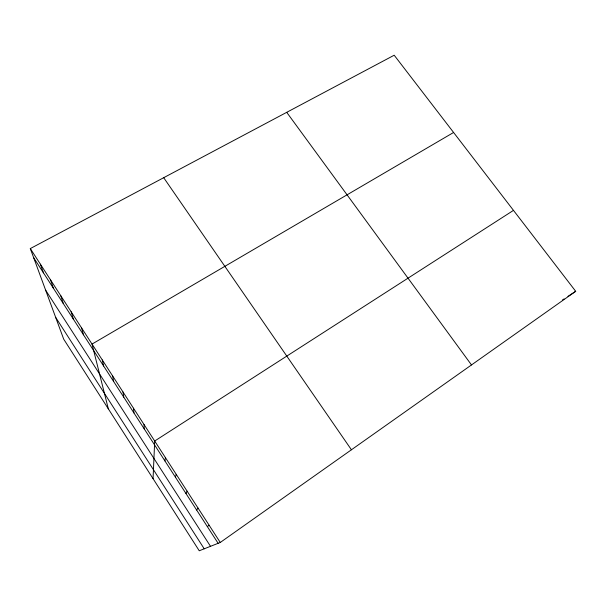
<?xml version="1.0" encoding="UTF-8"?>
<svg xmlns="http://www.w3.org/2000/svg" width="606" height="606" viewBox="0 0 606 606"><rect width="100%" height="100%" fill="white"/><g stroke="black" fill="none" stroke-linecap="round" stroke-linejoin="round"><path stroke-width="0.91" d="M153.06 478.672L154.697 441.024L513.479 210.373M164.938 460.946L165.423 457.613M175.414 477.18L176.225 474.324M185.974 493.526L187.11 491.163M196.617 509.994L198.079 508.131M207.328 526.591L209.131 525.235M220.266 542.461L575.7 291.304L394.195 55.222L30.3 248.581L63.706 339.178L199.245 550.778L220.266 542.461L30.3 248.581M562.512 299.932L564.072 298.917M567.951 296.379L575.7 291.304M453.591 132.479L92.029 344.079L108.33 408.845M286.721 112.337L471.491 364.941M163.703 177.702L351.427 449.781M33.641 257.648L218.13 543.309M45.662 290.236L210.502 546.324M55.676 317.408L204.222 548.809M40.397 264.201L43.465 272.859M50.571 279.942L53.358 288.176M60.82 295.796L63.327 303.614M71.144 311.764L73.364 319.157M81.545 327.861L83.484 334.823M102.278 359.941L103.634 366.016M112.61 375.917L113.663 381.553M123.01 392.014L123.768 397.203M133.494 408.224L133.949 412.966M144.054 424.564L144.205 428.843"/></g></svg>
